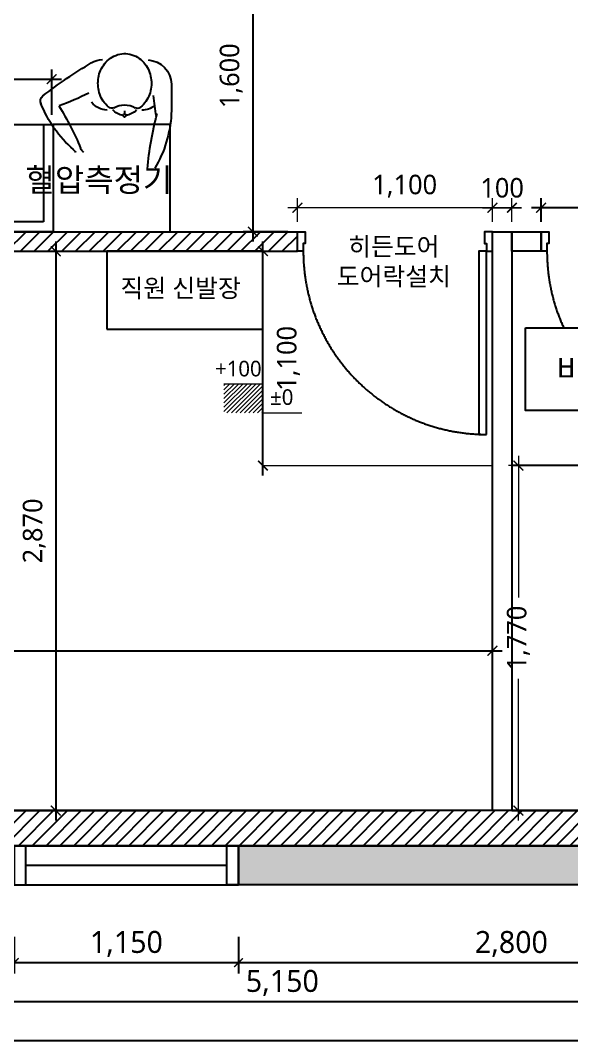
# Model space of a CAD drawing. Header units: metres. Extents: x 11578468 to 47831421, y -58341524 to -14256839.
# Drawn here: x 23874509 to 23877336, y -29069332 to -29064098 of the extents above; entities that cross this region are included whole.
import ezdxf
from ezdxf.enums import TextEntityAlignment as Align

# ---------------------------------------------------------------- set-up
doc = ezdxf.new("R2010")
doc.units = ezdxf.units.M
doc.header["$LTSCALE"] = 50
doc.header["$MEASUREMENT"] = 0
doc.linetypes.add('CENTER2', pattern=[28.575, 19.05, -3.175, 3.175, -3.175])
doc.linetypes.add('DH-HID2', pattern=[1.2, 0.8, -0.4])
doc.layers.get('0').update_dxf_attribs({"linetype": 'CONTINUOUS'})
doc.layers.get('DEFPOINTS').update_dxf_attribs({"linetype": 'CONTINUOUS'})
for name, color, linetype in [('0-ELC TEXT', 7, 'CONTINUOUS'), ('04_FUR', 6, 'CONTINUOUS'), ('3.기호.계단선', 30, 'CONTINUOUS'), ('BLOCK', 1, 'CONTINUOUS'), ('FU-FURM', 251, 'DH-HID2'), ('TEX', 7, 'CONTINUOUS'), ('wall', 3, 'CONTINUOUS'), ('WIN', 4, 'CONTINUOUS'), ('가구', 6, 'CONTINUOUS')]:
    doc.layers.add(name, color=color, linetype=linetype)
for name, color, linetype, lineweight in [('DIM', 7, 'CONTINUOUS', 15), ('ha', 8, 'CONTINUOUS', 5), ('text', 7, 'CONTINUOUS', 0), ('wall2', 3, 'CONTINUOUS', 25)]:
    doc.layers.add(name, color=color, linetype=linetype, lineweight=lineweight)
doc.styles.add('HY 울릉도 L', font='malgun.ttf')
doc.styles.add('JT1', font='malgun.ttf')
doc.styles.add('N 맑은고딕', font='malgun.ttf')
doc.styles.add('맑은 고딕', font='malgun.ttf')
doc.dimstyles.new('JJ IN 45', dxfattribs={"dimscale": 45, "dimtxt": 2.5, "dimasz": 1, "dimexe": 1.25, "dimexo": 1.5, "dimtad": 1, "dimdec": 6, "dimlunit": 6, "dimtxsty": 'N 맑은고딕', "dimblk": 'ARCHTICK', "dimcen": 2.5, "dimclrd": 256, "dimclre": 256, "dimclrt": 256, "dimadec": 0, "dimazin": 0, "dimtfac": 1, "dimtdec": 6, "dimtix": 1, "dimtmove": 0, "dimatfit": 3, "dimldrblk": 'ARCHTICK', "dimfxl": 1, "dimarcsym": 0})
doc.dimstyles.new('사본 50', dxfattribs={"dimscale": 50, "dimtxt": 2, "dimasz": 1, "dimexe": 1, "dimexo": 1, "dimgap": 1, "dimtad": 1, "dimdec": 0, "dimrnd": 0.05, "dimdsep": 46, "dimlunit": 6, "dimtxsty": 'HY 울릉도 L', "dimblk": 'ARCHTICK', "dimcen": 2.5, "dimdle": 1, "dimclrd": 133, "dimclre": 133, "dimclrt": 30, "dimadec": 0, "dimazin": 0, "dimtfac": 1, "dimtdec": 0, "dimtix": 1, "dimtmove": 2, "dimatfit": 3, "dimldrblk": 'ARCHTICK', "dimfxl": 1, "dimlwd": -1, "dimlwe": -1, "dimarcsym": 0})
pattern_1 = [(45, (0, 50720), (-35.35533906, 35.35533906), [])]

# ---------------------------------------------------------------- blocks, each defined once
blk = doc.blocks.new('*U1959')
at = {"layer": 'WIN', "linetype": 'Continuous'}
blk.add_line((60, 100), (1090, 100), dxfattribs=at)
for points in [[(0, 0), (1150, 0), (1150, 200), (0, 200)], [(0, 0), (60, 0), (60, 200), (0, 200)], [(1150, 0), (1090, 0), (1090, 200), (1150, 200)]]:
    blk.add_lwpolyline(points, close=True, dxfattribs=at)
blk = doc.blocks.new('_ArchTick')
at = {"color": 0, "linetype": 'ByBlock', "const_width": 0.15}
blk.add_lwpolyline([(-0.5, -0.5), (0.5, 0.5)], dxfattribs=at)
blk = doc.blocks.new('*D372')
at = {"layer": 'DEFPOINTS', "color": 0, "transparency": 16777216}
for p in [(23732052, -29144857), (23733202, -29144857), (23733202, -29145057)]:
    blk.add_point(p, dxfattribs=at)
at = {"layer": 'DIM', "lineweight": -2, "transparency": 16777216}
for p, q in [((23732052, -29144924.5), (23732052, -29145113.2)), ((23733202, -29144924.5), (23733202, -29145113.2)), ((23732052, -29145057), (23733202, -29145057))]:
    blk.add_line(p, q, dxfattribs=at)
at = {"layer": 'DIM', "lineweight": -2, "transparency": 16777216, "xscale": 45, "yscale": 45, "zscale": 45, "rotation": 180}
blk.add_blockref('_ArchTick', (23732052, -29145057), dxfattribs=at)
at = {"layer": 'DIM', "lineweight": -2, "transparency": 16777216, "xscale": 45, "yscale": 45, "zscale": 45}
blk.add_blockref('_ArchTick', (23733202, -29145057), dxfattribs=at)
at = {"layer": 'DIM', "transparency": 16777216, "insert": (23732627, -29144961), "char_height": 112.5, "attachment_point": 5, "style": 'N 맑은고딕'}
blk.add_mtext('1,150', dxfattribs=at)
blk = doc.blocks.new('*D373')
at = {"layer": 'DEFPOINTS', "color": 0, "transparency": 16777216}
for p in [(23733202, -29144857), (23736002, -29144857), (23736002, -29145057)]:
    blk.add_point(p, dxfattribs=at)
at = {"layer": 'DIM', "lineweight": -2, "transparency": 16777216}
for p, q in [((23733202, -29144924.5), (23733202, -29145113.2)), ((23736002, -29144924.5), (23736002, -29145113.2)), ((23733202, -29145057), (23736002, -29145057))]:
    blk.add_line(p, q, dxfattribs=at)
at = {"layer": 'DIM', "lineweight": -2, "transparency": 16777216, "xscale": 45, "yscale": 45, "zscale": 45, "rotation": 180}
blk.add_blockref('_ArchTick', (23733202, -29145057), dxfattribs=at)
at = {"layer": 'DIM', "lineweight": -2, "transparency": 16777216, "xscale": 45, "yscale": 45, "zscale": 45}
blk.add_blockref('_ArchTick', (23736002, -29145057), dxfattribs=at)
at = {"layer": 'DIM', "transparency": 16777216, "insert": (23734602, -29144961.3), "char_height": 112.5, "attachment_point": 5, "style": 'N 맑은고딕'}
blk.add_mtext('2,800', dxfattribs=at)
blk = doc.blocks.new('*D381')
at = {"layer": 'DEFPOINTS', "color": 0, "transparency": 16777216}
for p in [(23730852, -29144857), (23736002, -29144857), (23736002, -29145257)]:
    blk.add_point(p, dxfattribs=at)
at = {"layer": 'DIM', "lineweight": -2, "transparency": 16777216}
for p, q in [((23730852, -29144924.5), (23730852, -29145313.2)), ((23736002, -29144924.5), (23736002, -29145313.2)), ((23730852, -29145257), (23736002, -29145257))]:
    blk.add_line(p, q, dxfattribs=at)
at = {"layer": 'DIM', "lineweight": -2, "transparency": 16777216, "xscale": 45, "yscale": 45, "zscale": 45, "rotation": 180}
blk.add_blockref('_ArchTick', (23730852, -29145257), dxfattribs=at)
at = {"layer": 'DIM', "lineweight": -2, "transparency": 16777216, "xscale": 45, "yscale": 45, "zscale": 45}
blk.add_blockref('_ArchTick', (23736002, -29145257), dxfattribs=at)
at = {"layer": 'DIM', "transparency": 16777216, "insert": (23733427, -29145161), "char_height": 112.5, "attachment_point": 5, "style": 'N 맑은고딕'}
blk.add_mtext('5,150', dxfattribs=at)
blk = doc.blocks.new('*D384')
at = {"layer": 'DEFPOINTS', "color": 0, "transparency": 16777216}
for p in [(23725352, -29144857), (23745702, -29144857), (23745702, -29145457)]:
    blk.add_point(p, dxfattribs=at)
at = {"layer": 'DIM', "lineweight": -2, "transparency": 16777216}
for p, q in [((23725352, -29144924.5), (23725352, -29145513.2)), ((23745702, -29144924.5), (23745702, -29145513.2)), ((23725352, -29145457), (23745702, -29145457))]:
    blk.add_line(p, q, dxfattribs=at)
at = {"layer": 'DIM', "lineweight": -2, "transparency": 16777216, "xscale": 45, "yscale": 45, "zscale": 45, "rotation": 180}
blk.add_blockref('_ArchTick', (23725352, -29145457), dxfattribs=at)
at = {"layer": 'DIM', "lineweight": -2, "transparency": 16777216, "xscale": 45, "yscale": 45, "zscale": 45}
blk.add_blockref('_ArchTick', (23745702, -29145457), dxfattribs=at)
at = {"layer": 'DIM', "transparency": 16777216, "insert": (23735527, -29145361.3), "char_height": 112.5, "attachment_point": 5, "style": 'N 맑은고딕'}
blk.add_mtext('20,350', dxfattribs=at)
blk = doc.blocks.new('*D2775')
at = {"layer": 'DEFPOINTS', "color": 0}
for p in [(23877180.2, -29065059.5), (23877180.2, -29065182.3), (23878180.2, -29065182.3)]:
    blk.add_point(p, dxfattribs=at)
at = {"layer": 'wall', "color": 133, "ltscale": 10}
for p, q in [((23877180.2, -29065132.3), (23877180.2, -29065009.5)), ((23878180.2, -29065132.3), (23878180.2, -29065009.5)), ((23878230.2, -29065059.5), (23877130.2, -29065059.5))]:
    blk.add_line(p, q, dxfattribs=at)
at = {"layer": 'wall', "color": 133, "xscale": 50, "yscale": 50, "zscale": 50, "rotation": 180}
blk.add_blockref('_ArchTick', (23877180.2, -29065059.5), dxfattribs=at)
at = {"layer": 'wall', "color": 133, "xscale": 50, "yscale": 50, "zscale": 50}
blk.add_blockref('_ArchTick', (23878180.2, -29065059.5), dxfattribs=at)
at = {"layer": 'wall', "color": 30, "ltscale": 10, "insert": (23877680.2, -29064949.2), "char_height": 100, "attachment_point": 5, "style": 'HY 울릉도 L'}
blk.add_mtext('1,000', dxfattribs=at)
blk = doc.blocks.new('asdgdg')
at = {"layer": 'FU-FURM', "color": 8, "ltscale": 30}
for p, q in [((11502829.3, -14276532.5), (11502829.3, -14276532.5)), ((11502879.3, -14276582.5), (11502329.3, -14276582.5)), ((11502329.3, -14276582.5), (11502329.3, -14277182.5)), ((11502329.3, -14276582.5), (11502879.3, -14276582.5)), ((11502879.3, -14277182.5), (11502879.3, -14276582.5)), ((11502879.3, -14276582.5), (11502879.3, -14276582.5)), ((11502829.3, -14276632.5), (11502329.3, -14276632.5)), ((11502329.3, -14276632.5), (11502329.3, -14277132.5)), ((11502829.3, -14277132.5), (11502829.3, -14276632.5)), ((11502329.3, -14277132.5), (11502829.3, -14277132.5)), ((11502879.3, -14277182.5), (11502329.3, -14277182.5)), ((11502329.3, -14277182.5), (11502329.3, -14277782.5)), ((11502329.3, -14277182.5), (11502879.3, -14277182.5)), ((11502879.3, -14277782.5), (11502879.3, -14277182.5)), ((11502829.3, -14277232.5), (11502329.3, -14277232.5)), ((11502329.3, -14277232.5), (11502329.3, -14277732.5)), ((11502829.3, -14277732.5), (11502829.3, -14277232.5)), ((11502329.3, -14277732.5), (11502829.3, -14277732.5)), ((11502329.3, -14277782.5), (11502879.3, -14277782.5)), ((11502329.3, -14277782.5), (11502329.3, -14278382.5)), ((11502879.3, -14278382.5), (11502879.3, -14277782.5)), ((11502829.3, -14277832.5), (11502329.3, -14277832.5)), ((11502329.3, -14277832.5), (11502329.3, -14278332.5)), ((11502829.3, -14278332.5), (11502829.3, -14277832.5)), ((11502329.3, -14278332.5), (11502829.3, -14278332.5)), ((11502329.3, -14278382.5), (11502879.3, -14278382.5)), ((11502329.3, -14278382.5), (11502329.3, -14278982.5)), ((11502879.3, -14278982.5), (11502879.3, -14278382.5)), ((11502829.3, -14278432.5), (11502329.3, -14278432.5)), ((11502329.3, -14278432.5), (11502329.3, -14278932.5)), ((11502829.3, -14278932.5), (11502829.3, -14278432.5)), ((11502329.3, -14278932.5), (11502829.3, -14278932.5)), ((11502329.3, -14278982.5), (11502879.3, -14278982.5))]:
    blk.add_line(p, q, dxfattribs=at)
blk = doc.blocks.new('adsfsd')
at = {"layer": 'wall', "ltscale": 10}
blk.add_blockref('asdgdg', (0, 0), dxfattribs=at)
blk = doc.blocks.new('81274982137490')
at = {"layer": 'BLOCK', "color": 8}
for p, q in [((23841067.7, -29100100.2), (23841066.5, -29100101.4)), ((23841075.4, -29100093.4), (23841067.7, -29100100.2)), ((23841083.5, -29100087.2), (23841075.4, -29100093.4)), ((23841092, -29100081.6), (23841083.5, -29100087.2)), ((23841100.8, -29100076.7), (23841092, -29100081.6)), ((23841109.8, -29100072.4), (23841100.8, -29100076.7)), ((23841119, -29100068.6), (23841109.8, -29100072.4)), ((23841128.3, -29100065.5), (23841119, -29100068.6)), ((23841137.8, -29100063), (23841128.3, -29100065.5)), ((23841147.3, -29100061.1), (23841137.8, -29100063)), ((23841156.9, -29100059.7), (23841147.3, -29100061.1)), ((23841166.5, -29100058.9), (23841156.9, -29100059.7)), ((23841176.1, -29100058.7), (23841166.5, -29100058.9)), ((23841185.7, -29100059), (23841176.1, -29100058.7)), ((23841195.2, -29100059.9), (23841185.7, -29100059)), ((23841204.7, -29100061.2), (23841195.2, -29100059.9)), ((23841214.1, -29100063.2), (23841204.7, -29100061.2)), ((23841223.4, -29100065.6), (23841214.1, -29100063.2)), ((23841232.6, -29100068.6), (23841223.4, -29100065.6)), ((23841241.6, -29100072.1), (23841232.6, -29100068.6)), ((23841250.4, -29100076.2), (23841241.6, -29100072.1)), ((23841259, -29100080.9), (23841250.4, -29100076.2)), ((23841267.4, -29100086), (23841259, -29100080.9)), ((23841275.5, -29100091.8), (23841267.4, -29100086)), ((23841283.2, -29100098.1), (23841275.5, -29100091.8)), ((23841290.6, -29100104.9), (23841283.2, -29100098.1)), ((23841297.6, -29100112.3), (23841290.6, -29100104.9)), ((23841304, -29100120.2), (23841297.6, -29100112.3)), ((23841310, -29100128.6), (23841304, -29100120.2)), ((23841315.3, -29100137.5), (23841310, -29100128.6)), ((23841320, -29100146.8), (23841315.3, -29100137.5)), ((23841323.9, -29100156.5), (23841320, -29100146.8)), ((23841327.1, -29100166.5), (23841323.9, -29100156.5)), ((23841007.5, -29100174.4), (23841006.9, -29100175.9)), ((23841006.9, -29100175.9), (23841007.2, -29100177.5)), ((23841007.2, -29100177.5), (23841008.1, -29100179.1)), ((23841008.8, -29100173.1), (23841007.5, -29100174.4)), ((23841008.1, -29100179.1), (23841009.5, -29100180.5)), ((23841010.4, -29100172), (23841008.8, -29100173.1)), ((23841009.5, -29100180.5), (23841011.1, -29100181.6)), ((23841012.3, -29100171.2), (23841010.4, -29100172)), ((23841011.1, -29100181.6), (23841012.8, -29100182.6)), ((23841014.2, -29100170.7), (23841012.3, -29100171.2)), ((23841012.8, -29100182.6), (23841014.4, -29100183.4)), ((23841015.9, -29100170.3), (23841014.2, -29100170.7)), ((23841014.4, -29100183.4), (23841015.9, -29100184)), ((23841017.5, -29100170.1), (23841015.9, -29100170.3)), ((23841015.9, -29100184), (23841017.2, -29100184.5)), ((23841017.2, -29100184.5), (23841018.5, -29100184.9)), ((23841019, -29100169.9), (23841017.5, -29100170.1)), ((23841038.5, -29100179.6), (23841017.5, -29100177.1)), ((23841018.5, -29100184.9), (23841019.6, -29100185.3)), ((23841020.3, -29100169.8), (23841019, -29100169.9)), ((23841019.6, -29100185.3), (23841020.7, -29100185.5)), ((23841021.4, -29100169.7), (23841020.3, -29100169.8)), ((23841020.7, -29100185.5), (23841021.6, -29100185.8)), ((23841022.5, -29100169.7), (23841021.4, -29100169.7)), ((23841021.6, -29100185.8), (23841021.8, -29100185.8)), ((23841023.5, -29100169.6), (23841022.5, -29100169.7)), ((23841023.7, -29100169.6), (23841023.5, -29100169.6)), ((23841329.4, -29100176.8), (23841327.1, -29100166.5)), ((23841330.9, -29100187.3), (23841329.4, -29100176.8)), ((23841329.9, -29100219.1), (23841331.1, -29100208.5)), ((23841331.5, -29100197.9), (23841330.9, -29100187.3)), ((23841331.1, -29100208.5), (23841331.5, -29100197.9)), ((23841047.6, -29100262.1), (23841048.6, -29100263.6)), ((23841048.6, -29100263.6), (23841054.5, -29100272)), ((23841310.8, -29100268.1), (23841316.2, -29100259)), ((23841316.2, -29100259), (23841320.9, -29100249.6)), ((23841320.9, -29100249.6), (23841324.7, -29100239.7)), ((23841324.7, -29100239.7), (23841327.8, -29100229.5)), ((23841327.8, -29100229.5), (23841329.9, -29100219.1)), ((23841054.5, -29100272), (23841061, -29100279.9)), ((23841061, -29100279.9), (23841067.9, -29100287.3)), ((23841067.9, -29100287.3), (23841075.3, -29100294.1)), ((23841075.3, -29100294.1), (23841083.1, -29100300.4)), ((23841083.1, -29100300.4), (23841091.1, -29100306.1)), ((23841091.1, -29100306.1), (23841099.5, -29100311.3)), ((23841099.5, -29100311.3), (23841108.1, -29100315.9)), ((23841108.1, -29100315.9), (23841117, -29100320)), ((23841248.7, -29100319.8), (23841257.7, -29100315.5)), ((23841257.7, -29100315.5), (23841266.5, -29100310.5)), ((23841266.5, -29100310.5), (23841275, -29100305)), ((23841275, -29100305), (23841283.1, -29100298.8)), ((23841283.1, -29100298.8), (23841290.8, -29100292)), ((23841290.8, -29100292), (23841298, -29100284.6)), ((23841298, -29100284.6), (23841304.7, -29100276.6)), ((23841304.7, -29100276.6), (23841310.8, -29100268.1)), ((23841117, -29100320), (23841126, -29100323.6)), ((23841126, -29100323.6), (23841135.1, -29100326.6)), ((23841135.1, -29100326.6), (23841144.4, -29100329)), ((23841144.4, -29100329), (23841153.8, -29100330.9)), ((23841153.8, -29100330.9), (23841163.3, -29100332.3)), ((23841163.3, -29100332.3), (23841172.8, -29100333.2)), ((23841172.8, -29100333.2), (23841182.4, -29100333.5)), ((23841182.4, -29100333.5), (23841192, -29100333.2)), ((23841192, -29100333.2), (23841201.6, -29100332.4)), ((23841201.6, -29100332.4), (23841211.2, -29100331.1)), ((23841211.2, -29100331.1), (23841220.7, -29100329.1)), ((23841220.7, -29100329.1), (23841230.2, -29100326.6)), ((23841230.2, -29100326.6), (23841239.5, -29100323.5)), ((23841239.5, -29100323.5), (23841248.7, -29100319.8))]:
    blk.add_line(p, q, dxfattribs=at)
for centre, radius, start, end in [((23841010.3, -29100539.4), 601.2, 86.0826, 114.0694), ((23840820.5, -29102541.8), 2612.4, 81.5518, 84.9301), ((23841185.5, -29100084.3), 128, 357.273, 81.5519), ((23840819.6, -29098412.1), 1615.8, 267.7896, 278.0198), ((23841410.2, -29098771.5), 1299.7, 252.9781, 257.8187), ((23841154.6, -29100103.9), 102.4, 133.4483, 173.3147), ((23841082.3, -29100118.1), 23, 133.5275, 203.6519), ((23841100, -29100190.1), 85.7, 124.8779, 166.6399), ((23840962.3, -29100170.7), 108, 322.978, 23.6514), ((23841100.7, -29100183.6), 85.7, 179.9895, 221.7515), ((23841066.9, -29100249.5), 23, 142.9775, 213.1019), ((23841134, -29100280), 102.4, 173.3147, 225.5022), ((23840838.6, -29100344.3), 39.4, 204.5058, 245.3086), ((23841161.5, -29100300.3), 128, 322.1177, 349.4011), ((23840777.8, -29100438.5), 39.4, 34.0376, 61.3659), ((23841308.7, -29100079.9), 601.2, 214.0369, 241.8596), ((23840018, -29101781.6), 1615.8, 51.5304, 60.153), ((23842183.8, -29101101.4), 1299.7, 145.9262, 153.2537), ((23839200.6, -29098774.8), 2612.4, 315.5367, 322.1177), ((23841041.7, -29100581.7), 32.8, 234.8332, 314.3628)]:
    blk.add_arc(centre, radius, start, end, dxfattribs=at)
blk = doc.blocks.new('*U788')
at = {"layer": 'WIN', "linetype": 'Continuous', "transparency": 33554687}
for points in [[(30, 1140), (30, 200), (70, 200), (70, 1140)], [(0, 200), (0, 100), (40, 100), (40, 160), (30, 160), (30, 200)], [(1000, 200), (1000, 100), (960, 100), (960, 160), (970, 160), (970, 200)]]:
    blk.add_lwpolyline(points, close=True, dxfattribs=at)
at = {"layer": 'WIN', "linetype": 'CENTER2', "ltscale": 20, "transparency": 33554687}
blk.add_arc((30, 200), 940, 0, 90, dxfattribs=at)
blk = doc.blocks.new('*D2890')
at = {"layer": 'DEFPOINTS', "color": 0}
for p in [(23876930.2, -29067332.3), (23876930.2, -29067782.5), (23870177.7, -29067862.5)]:
    blk.add_point(p, dxfattribs=at)
at = {"layer": 'wall', "color": 133, "ltscale": 10}
for p, q in [((23870177.7, -29067812.5), (23870177.7, -29067282.3)), ((23876930.2, -29067732.5), (23876930.2, -29067282.3)), ((23870127.7, -29067332.3), (23876980.2, -29067332.3))]:
    blk.add_line(p, q, dxfattribs=at)
at = {"layer": 'wall', "color": 133, "xscale": 50, "yscale": 50, "zscale": 50, "rotation": 180}
blk.add_blockref('_ArchTick', (23870177.7, -29067332.3), dxfattribs=at)
at = {"layer": 'wall', "color": 133, "xscale": 50, "yscale": 50, "zscale": 50}
blk.add_blockref('_ArchTick', (23876930.2, -29067332.3), dxfattribs=at)
at = {"layer": 'wall', "color": 30, "ltscale": 10, "insert": (23873554, -29067222.2), "char_height": 100, "attachment_point": 5, "style": 'HY 울릉도 L'}
blk.add_mtext('6,753', dxfattribs=at)
blk = doc.blocks.new('*D2891')
at = {"layer": 'DEFPOINTS', "color": 0}
for p in [(23875643.7, -29065282.3), (23875753.2, -29065282.3), (23875753.2, -29066382.3)]:
    blk.add_point(p, dxfattribs=at)
at = {"layer": 'wall', "color": 133, "ltscale": 10}
for p, q in [((23875753.2, -29066432.3), (23875753.2, -29065232.3)), ((23875693.7, -29065282.3), (23875803.2, -29065282.3)), ((23875803.2, -29066382.3), (23875803.2, -29066382.3))]:
    blk.add_line(p, q, dxfattribs=at)
at = {"layer": 'wall', "color": 133, "xscale": 50, "yscale": 50, "zscale": 50}
for p, rotation in [((23875753.2, -29065282.3), 90), ((23875753.2, -29066382.3), 270)]:
    blk.add_blockref('_ArchTick', p, dxfattribs=dict(at, rotation=rotation))
at = {"layer": 'wall', "color": 30, "ltscale": 10, "insert": (23875883.9, -29065832.3), "char_height": 100, "attachment_point": 5, "rotation": 90, "style": 'HY 울릉도 L'}
blk.add_mtext('1,100', dxfattribs=at)
blk = doc.blocks.new('*D2898')
at = {"layer": 'DEFPOINTS', "color": 0}
for p in [(23877063.6, -29066382.3), (23877248.7, -29066382.3), (23877248.7, -29068152.3)]:
    blk.add_point(p, dxfattribs=at)
at = {"layer": 'DIM', "color": 133, "ltscale": 10}
for p, q in [((23877063.6, -29066332.3), (23877063.6, -29067059.1)), ((23877198.7, -29066382.3), (23877013.6, -29066382.3)), ((23877063.6, -29068202.3), (23877063.6, -29067475.5)), ((23877198.7, -29068152.3), (23877013.6, -29068152.3))]:
    blk.add_line(p, q, dxfattribs=at)
at = {"layer": 'DIM', "color": 133, "xscale": 50, "yscale": 50, "zscale": 50}
for p, rotation in [((23877063.6, -29066382.3), 90), ((23877063.6, -29068152.3), 270)]:
    blk.add_blockref('_ArchTick', p, dxfattribs=dict(at, rotation=rotation))
at = {"layer": 'DIM', "color": 30, "ltscale": 10, "insert": (23877063.6, -29067267.3), "char_height": 100, "attachment_point": 5, "rotation": 90, "style": 'HY 울릉도 L'}
blk.add_mtext('1,770', dxfattribs=at)
blk = doc.blocks.new('*D2902')
at = {"layer": 'DEFPOINTS', "color": 0}
for p in [(23877030.2, -29065059.5), (23876930.2, -29065182.3), (23877030.2, -29065182.3)]:
    blk.add_point(p, dxfattribs=at)
at = {"layer": 'DIM', "color": 133, "ltscale": 10}
for p, q in [((23876930.2, -29065132.3), (23876930.2, -29065009.5)), ((23877030.2, -29065132.3), (23877030.2, -29065009.5)), ((23876880.2, -29065059.5), (23877080.2, -29065059.5))]:
    blk.add_line(p, q, dxfattribs=at)
at = {"layer": 'DIM', "color": 133, "xscale": 50, "yscale": 50, "zscale": 50}
blk.add_blockref('_ArchTick', (23876930.2, -29065059.5), dxfattribs=at)
at = {"layer": 'DIM', "color": 133, "xscale": 50, "yscale": 50, "zscale": 50, "rotation": 180}
blk.add_blockref('_ArchTick', (23877030.2, -29065059.5), dxfattribs=at)
at = {"layer": 'DIM', "color": 30, "ltscale": 10, "insert": (23876980.2, -29064957.6), "char_height": 100, "attachment_point": 5, "style": 'HY 울릉도 L'}
blk.add_mtext('100', dxfattribs=at)
blk = doc.blocks.new('*D2903')
at = {"layer": 'DEFPOINTS', "color": 0}
for p in [(23875930.2, -29065059.5), (23875930.2, -29065182.3), (23877030.2, -29065182.3)]:
    blk.add_point(p, dxfattribs=at)
at = {"layer": 'DIM', "color": 133, "ltscale": 10}
for p, q in [((23875930.2, -29065132.3), (23875930.2, -29065009.5)), ((23877030.2, -29065132.3), (23877030.2, -29065009.5)), ((23877080.2, -29065059.5), (23875880.2, -29065059.5))]:
    blk.add_line(p, q, dxfattribs=at)
at = {"layer": 'DIM', "color": 133, "xscale": 50, "yscale": 50, "zscale": 50, "rotation": 180}
blk.add_blockref('_ArchTick', (23875930.2, -29065059.5), dxfattribs=at)
at = {"layer": 'DIM', "color": 133, "xscale": 50, "yscale": 50, "zscale": 50}
blk.add_blockref('_ArchTick', (23877030.2, -29065059.5), dxfattribs=at)
at = {"layer": 'DIM', "color": 30, "ltscale": 10, "insert": (23876480.2, -29064949.2), "char_height": 100, "attachment_point": 5, "style": 'HY 울릉도 L'}
blk.add_mtext('1,100', dxfattribs=at)
blk = doc.blocks.new('*D2917')
at = {"layer": 'DEFPOINTS', "color": 0}
for p in [(23874557.4, -29065282.3), (23874557.4, -29068152.3), (23874690.4, -29068152.3)]:
    blk.add_point(p, dxfattribs=at)
at = {"layer": 'wall', "color": 133, "ltscale": 10}
for p, q in [((23874690.4, -29065232.3), (23874690.4, -29068202.3)), ((23874607.4, -29065282.3), (23874740.4, -29065282.3)), ((23874607.4, -29068152.3), (23874740.4, -29068152.3))]:
    blk.add_line(p, q, dxfattribs=at)
at = {"layer": 'wall', "color": 133, "xscale": 50, "yscale": 50, "zscale": 50}
for p, rotation in [((23874690.4, -29065282.3), 90), ((23874690.4, -29068152.3), 270)]:
    blk.add_blockref('_ArchTick', p, dxfattribs=dict(at, rotation=rotation))
at = {"layer": 'wall', "color": 30, "ltscale": 10, "insert": (23874580.4, -29066717.3), "char_height": 100, "attachment_point": 5, "rotation": 90, "style": 'HY 울릉도 L'}
blk.add_mtext('2,870', dxfattribs=at)
blk = doc.blocks.new('*D2988')
at = {"layer": 'DEFPOINTS', "color": 0}
for p in [(23874669.7, -29064400), (23872277.7, -29064632.3), (23874669.7, -29064632.3)]:
    blk.add_point(p, dxfattribs=at)
at = {"layer": 'wall', "color": 133, "ltscale": 10}
for p, q in [((23872277.7, -29064582.3), (23872277.7, -29064350)), ((23874669.7, -29064582.3), (23874669.7, -29064350)), ((23872227.7, -29064400), (23874719.7, -29064400))]:
    blk.add_line(p, q, dxfattribs=at)
at = {"layer": 'wall', "color": 133, "xscale": 50, "yscale": 50, "zscale": 50, "rotation": 180}
blk.add_blockref('_ArchTick', (23872277.7, -29064400), dxfattribs=at)
at = {"layer": 'wall', "color": 133, "xscale": 50, "yscale": 50, "zscale": 50}
blk.add_blockref('_ArchTick', (23874669.7, -29064400), dxfattribs=at)
at = {"layer": 'wall', "color": 30, "ltscale": 10, "insert": (23873473.7, -29064289.9), "char_height": 100, "attachment_point": 5, "style": 'HY 울릉도 L'}
blk.add_mtext('2,392', dxfattribs=at)
blk = doc.blocks.new('*D2990')
at = {"layer": 'DEFPOINTS', "color": 0}
for p in [(23876027.7, -29063582.3), (23875701, -29065182.3), (23875930.2, -29065182.3)]:
    blk.add_point(p, dxfattribs=at)
at = {"layer": 'wall', "color": 133, "ltscale": 10}
for p, q in [((23875701, -29063532.3), (23875701, -29065232.3)), ((23875977.7, -29063582.3), (23875651, -29063582.3)), ((23875880.2, -29065182.3), (23875651, -29065182.3))]:
    blk.add_line(p, q, dxfattribs=at)
at = {"layer": 'wall', "color": 133, "xscale": 50, "yscale": 50, "zscale": 50}
for p, rotation in [((23875701, -29063582.3), 90), ((23875701, -29065182.3), 270)]:
    blk.add_blockref('_ArchTick', p, dxfattribs=dict(at, rotation=rotation))
at = {"layer": 'wall', "color": 30, "ltscale": 10, "insert": (23875590.7, -29064382.3), "char_height": 100, "attachment_point": 5, "rotation": 90, "style": 'HY 울릉도 L'}
blk.add_mtext('1,600', dxfattribs=at)
blk = doc.blocks.new('sdagdgds')
at = {"layer": 'ha', "transparency": 33554687}
h = blk.add_hatch(color=256, dxfattribs=at)
h.dxf.hatch_style = 1
h.paths.add_polyline_path([(23725502, -29128457), (23728302, -29128457), (23728302, -29132607), (23728502, -29132607), (23728502, -29128257), (23728302, -29128257), (23725302, -29128257), (23725302, -29132557), (23725502, -29132557)])
h.paths.add_polyline_path([(23728502, -29133657), (23728302, -29133657), (23728302, -29133757), (23725502, -29133757), (23725502, -29133657), (23725302, -29133657), (23725302, -29133757), (23724848.0976572, -29133757), (23724752, -29133757), (23724752, -29136507), (23725152, -29136507), (23725152, -29137657), (23725352, -29137657), (23725352, -29137507), (23727752, -29137507), (23727952, -29137507), (23727952, -29137307), (23725352, -29137307), (23725352, -29136507), (23727052, -29136507), (23727052, -29136707), (23727252, -29136707), (23727252, -29136507), (23727252, -29135757), (23727252, -29135707), (23727052, -29135707), (23727052, -29135757), (23727052, -29136307), (23725352, -29136307), (23724952, -29136307), (23724952, -29133957), (23727052, -29133957), (23727052, -29134507), (23727252, -29134507), (23727252, -29133957), (23728502, -29133957)])
h.paths.add_polyline_path([(23727952, -29138607), (23727752, -29138607), (23727752, -29139637), (23725352, -29139637), (23725352, -29139457), (23725152, -29139457), (23725152, -29140057), (23725352, -29140057), (23725352, -29139837), (23727752, -29139837), (23727752, -29139907), (23727952, -29139907), (23727952, -29139837)])
h.paths.add_polyline_path([(23727952, -29141007), (23727752, -29141007), (23727752, -29142007), (23725352, -29142007), (23725352, -29141857), (23725152, -29141857), (23725152, -29144557), (23725652, -29144557), (23725652, -29144657), (23729552, -29144657), (23729552, -29144457), (23725852, -29144457), (23725852, -29144357), (23725352, -29144357), (23725352, -29142207), (23727952, -29142207)])
h.paths.add_polyline_path([(23731552, -29144307), (23730852, -29144307), (23730852, -29144457), (23730732, -29144457), (23730732, -29144657), (23732052, -29144657), (23732052, -29144457), (23731552, -29144457)])
h.paths.add_polyline_path([(23739502, -29144457), (23736702, -29144457), (23736702, -29144307), (23736002, -29144307), (23736002, -29144457), (23733202, -29144457), (23733202, -29144657), (23739502, -29144657)])
h.paths.add_polyline_path([(23745902, -29143307), (23745702, -29143307), (23745702, -29144457), (23744702, -29144457), (23744702, -29144307), (23744002, -29144307), (23744002, -29144457), (23743102, -29144457), (23743102, -29144657), (23745902, -29144657)])
h.paths.add_polyline_path([(23745902, -29133157), (23745702, -29133157), (23745702, -29139657), (23745902, -29139657)])
h.paths.add_polyline_path([(23745902, -29140857), (23745702, -29140857), (23745702, -29142157), (23745902, -29142157)])
h.paths.add_polyline_path([(23744602, -29136307), (23743902, -29136307), (23743902, -29136657), (23744602, -29136657)])
h.paths.add_polyline_path([(23736702, -29136307), (23736002, -29136307), (23736002, -29136657), (23736702, -29136657)])
h.paths.add_polyline_path([(23731602, -29136307), (23730902, -29136307), (23730902, -29136657), (23731602, -29136657)])
h.paths.add_polyline_path([(23745902, -29130707), (23745702, -29130707), (23745702, -29131957), (23745902, -29131957)])
h.paths.add_polyline_path([(23745902, -29128257), (23743802, -29128257), (23743802, -29128457), (23743802, -29128707), (23744502, -29128707), (23744502, -29128457), (23745702, -29128457), (23745702, -29129607), (23745902, -29129607)])
h.paths.add_polyline_path([(23731602, -29128457), (23731602, -29128257), (23730902, -29128257), (23730902, -29130107), (23731102, -29130107), (23731102, -29128707), (23731602, -29128707)])
h.paths.add_polyline_path([(23736702, -29128257), (23736002, -29128257), (23736002, -29128457), (23736002, -29128707), (23736702, -29128707), (23736702, -29128457)])
at = {"layer": 'wall'}
for p, q in [((23736002, -29144457), (23733202, -29144457)), ((23733202, -29144457), (23733202, -29144657)), ((23739502, -29144657), (23733202, -29144657))]:
    blk.add_line(p, q, dxfattribs=at)
at = {"layer": 'WIN', "linetype": 'Continuous'}
blk.add_blockref('*U1959', (23732052, -29144657), dxfattribs=at)
at = {"layer": 'DIM'}
for base, p1, p2, picture, middle in [((23745702, -29145457), (23725352, -29144857), (23745702, -29144857), '*D384', (23735527, -29145361.3138586991)), ((23736002, -29145257), (23730852, -29144857), (23736002, -29144857), '*D381', (23733427, -29145161.0081521794)), ((23733202, -29145057), (23732052, -29144857), (23733202, -29144857), '*D372', (23732627, -29144961.0081521794)), ((23736002, -29145057), (23733202, -29144857), (23736002, -29144857), '*D373', (23734602, -29144961.3138586991))]:
    dim = blk.add_linear_dim(base=base, p1=p1, p2=p2, dimstyle='JJ IN 45', dxfattribs=at)
    dim.commit()
    dim.dimension.update_dxf_attribs({"geometry": picture, "text_midpoint": middle})

msp = doc.modelspace()

# ---------------------------------------------------------------- hatches: boundary and pattern name
at = {"layer": 'text', "transparency": 33554559}
h = msp.add_hatch(dxfattribs=at)
h.set_pattern_fill('ANSI31', color=256, scale=5)
h.set_pattern_definition([(45, (23854028.192, -29074272.332), (-11.22532, 11.22532), [])])
h.paths.add_polyline_path([(23875753.2, -29065962.3), (23875553.2, -29065962.3), (23875553.2, -29066112.3), (23875753.2, -29066112.3)])
at = {"layer": 'wall', "ltscale": 10}
h = msp.add_hatch(dxfattribs=at)
h.set_pattern_fill('_USER', color=256, scale=50, angle=45, pattern_type=0)
h.set_pattern_definition(pattern_1)
h.paths.add_polyline_path([(23874779.9, -29065182.3), (23871777.7, -29065182.3), (23871677.7, -29065182.3), (23871702.5, -29065182.3), (23871728.2, -29063031.8), (23871728.2, -29062931.8), (23871727.7, -29062931.8), (23871727.7, -29061332.3), (23871628.2, -29061332.3), (23871628.2, -29065182.3), (23870377.7, -29065182.3), (23870377.7, -29065282.3), (23870677.7, -29065282.3), (23870977.7, -29065282.3), (23871277.7, -29065282.3), (23871577.7, -29065282.3), (23871877.7, -29065282.3), (23872177.7, -29065282.3), (23872477.7, -29065282.3), (23872777.7, -29065282.3), (23873377.7, -29065282.3), (23874780.7, -29065282.3)])
h = msp.add_hatch(dxfattribs=at)
h.set_pattern_fill('_USER', color=256, scale=50, angle=45, pattern_type=0)
h.set_pattern_definition(pattern_1)
h.paths.add_polyline_path([(23875930.2, -29065182.3), (23875653.2, -29065182.3), (23874779.9, -29065182.3), (23874780.7, -29065282.3), (23875930.2, -29065282.3)])
h = msp.add_hatch(dxfattribs=at)
h.set_pattern_fill('_USER', color=256, scale=50, angle=45, pattern_type=0)
h.set_pattern_definition(pattern_1)
h.paths.add_polyline_path([(23873277.7, -29068182.3), (23873277.7, -29068152.3), (23870177.7, -29068152.3), (23870177.7, -29068332.3), (23871977.7, -29068332.3), (23873157.7, -29068332.3), (23873277.7, -29068332.3)])
h.paths.add_polyline_path([(23878427.7, -29068182.3), (23878427.7, -29068152.3), (23878030.2, -29068152.3), (23877030.2, -29068152.3), (23876930.2, -29068152.3), (23873977.7, -29068152.3), (23873977.7, -29068332.3), (23878030.2, -29068332.3), (23878130.2, -29068332.3), (23878427.7, -29068332.3)])

# ---------------------------------------------------------------- linework, layer by layer
at = {"layer": '04_FUR', "ltscale": 10}
for points in [[(23874677.7, -29065182.3), (23875277.7, -29065182.3), (23875277.7, -29064632.3), (23874677.7, -29064632.3)], [(23874953.2, -29065682.3), (23875753.2, -29065682.3), (23875753.2, -29065282.3), (23874953.2, -29065282.3)]]:
    msp.add_lwpolyline(points, close=True, dxfattribs=at)
at = {"layer": 'ha'}
for p, q in [((23875753.2, -29065282.3), (23875753.2, -29066382.3)), ((23875753.2, -29066382.3), (23876930.2, -29066382.3))]:
    msp.add_line(p, q, dxfattribs=at)
at = {"layer": 'text'}
for p, q in [((23875553.2, -29065962.3), (23875753.2, -29065962.3)), ((23875753.2, -29065962.3), (23875753.2, -29066112.3)), ((23875753.2, -29066112.3), (23875953.2, -29066112.3))]:
    msp.add_line(p, q, dxfattribs=at)
at = {"layer": 'wall', "ltscale": 10}
for p, q in [((23877030.2, -29065182.3), (23877030.2, -29065282.3)), ((23875653.2, -29065282.3), (23875930.2, -29065282.3)), ((23870177.7, -29068152.3), (23876530.2, -29068152.3))]:
    msp.add_line(p, q, dxfattribs=at)
for points in [[(23875653.2, -29065182.3), (23875930.2, -29065182.3)], [(23876930.2, -29065182.3), (23877030.2, -29065182.3)], [(23876930.2, -29065182.3), (23877030.2, -29065182.3), (23877030.2, -29065282.3)], [(23877030.2, -29065282.3), (23877030.2, -29068152.3), (23876930.2, -29068152.3), (23876930.2, -29065182.3)], [(23878577.7, -29068152.3), (23873977.7, -29068152.3), (23873977.7, -29068332.3), (23878180.2, -29068332.3)]]:
    msp.add_lwpolyline(points, dxfattribs=at)
msp.add_lwpolyline([(23877030.2, -29065182.3), (23877180.2, -29065182.3), (23877180.2, -29065282.3), (23877030.2, -29065282.3)], close=True, dxfattribs=at)
at = {"layer": 'wall2'}
for p, q in [((23871827.7, -29065182.3), (23875653.2, -29065182.3)), ((23874677.7, -29065182.3), (23874777.7, -29065182.3)), ((23871927.7, -29065282.3), (23875930.2, -29065282.3)), ((23877430.2, -29068152.3), (23873127.7, -29068152.3))]:
    msp.add_line(p, q, dxfattribs=at)
at = {"layer": '가구', "ltscale": 10}
msp.add_lwpolyline([(23877030.2, -29068152.3), (23877430.2, -29068152.3), (23877430.2, -29066382.3), (23877030.2, -29066382.3)], close=True, dxfattribs=at)

# ---------------------------------------------------------------- block references
at = {"layer": '3.기호.계단선'}
msp.add_blockref('sdagdgds', (142425.7, 76124.7), dxfattribs=at)
at = {"layer": 'wall', "xscale": -1, "rotation": 263.0303583634594}
msp.add_blockref('81274982137490', (49867236.5, -56260545.4), dxfattribs=at)
at = {"layer": 'wall', "ltscale": 10, "xscale": -1, "rotation": 89.99999999999997}
msp.add_blockref('adsfsd', (9595695.2, -17562302.9), dxfattribs=at)
at = {"layer": 'WIN', "linetype": 'Continuous', "rotation": 180}
for p in [(23876930.2, -29065082.3), (23878180.2, -29065082.3)]:
    msp.add_blockref('*U788', p, dxfattribs=at)

# ---------------------------------------------------------------- texts
at = {"layer": '0-ELC TEXT', "style": '맑은 고딕'}
for s, p in [('히든도어', (23876424.5, -29065258.4)), ('도어락설치', (23876424.5, -29065411.8)), ('직원 신발장', (23875331.1, -29065471.9))]:
    msp.add_text(s, height=93.33, rotation=360, dxfattribs=at).set_placement(p, align=Align.MIDDLE_CENTER)
at = {"layer": 'TEX', "style": 'JT1'}
msp.add_text('혈압측정기', height=120, dxfattribs=at).set_placement((23874535.4, -29064976.7))
at = {"layer": 'text', "style": '맑은 고딕'}
for s, p in [('+100', (23875508, -29065924.6)), ('±0', (23875790.2, -29066071))]:
    msp.add_text(s, height=80, dxfattribs=at).set_placement(p)

# ---------------------------------------------------------------- dimensions: what is measured, and where the dimension line sits
at = {"layer": 'DIM', "ltscale": 10}
for base, p1, p2, picture, middle in [((23875930.2, -29065059.5), (23877030.2, -29065182.3), (23875930.2, -29065182.3), '*D2903', (23876480.2, -29064949.2)), ((23877030.2, -29065059.5), (23876930.2, -29065182.3), (23877030.2, -29065182.3), '*D2902', (23876980.2, -29064957.6))]:
    dim = msp.add_linear_dim(base=base, p1=p1, p2=p2, dimstyle='사본 50', dxfattribs=at)
    dim.commit()
    dim.dimension.update_dxf_attribs({"geometry": picture, "text_midpoint": middle})
dim = msp.add_linear_dim(base=(23877063.6, -29066382.3), p1=(23877248.7, -29068152.3), p2=(23877248.7, -29066382.3), angle=90, dimstyle='사본 50', dxfattribs=at)
dim.commit()
dim.dimension.update_dxf_attribs({"geometry": '*D2898', "text_midpoint": (23877063.6, -29067267.3), "dimtype": 160})
at = {"layer": 'wall', "ltscale": 10}
for base, p1, p2, angle, picture, middle in [((23875701, -29065182.3), (23876027.7, -29063582.3), (23875930.2, -29065182.3), 90, '*D2990', (23875590.7, -29064382.3)), ((23877180.2, -29065059.5), (23878180.2, -29065182.3), (23877180.2, -29065182.3), 180, '*D2775', (23877680.2, -29064949.2)), ((23874690.4, -29068152.3), (23874557.4, -29065282.3), (23874557.4, -29068152.3), 90, '*D2917', (23874580.4, -29066717.3))]:
    dim = msp.add_linear_dim(base=base, p1=p1, p2=p2, angle=angle, dimstyle='사본 50', dxfattribs=at)
    dim.commit()
    dim.dimension.update_dxf_attribs({"geometry": picture, "text_midpoint": middle})
for base, p1, p2, picture, middle in [((23874669.7, -29064400), (23872277.7, -29064632.3), (23874669.7, -29064632.3), '*D2988', (23873473.7, -29064289.9)), ((23876930.2438, -29067332.2718), (23870177.6959, -29067862.5239), (23876930.2438, -29067782.5239), '*D2890', (23873553.9699, -29067222.2174))]:
    dim = msp.add_linear_dim(base=base, p1=p1, p2=p2, dimstyle='사본 50', dxfattribs=at)
    dim.commit()
    dim.dimension.update_dxf_attribs({"geometry": picture, "text_midpoint": middle})
dim = msp.add_linear_dim(base=(23875753.2, -29065282.3), p1=(23875753.2, -29066382.3), p2=(23875643.7, -29065282.3), angle=90, dimstyle='사본 50', dxfattribs=at)
dim.commit()
dim.dimension.update_dxf_attribs({"geometry": '*D2891', "text_midpoint": (23875883.9, -29065832.3), "dimtype": 160})

# ---------------------------------------------------------------- next in the draw order: wipeouts: each hides what was drawn before it
msp.add_wipeout([(23877100.2, -29065675), (23878117.3, -29065675), (23878117.3, -29066099.5), (23877100.2, -29066099.5)]).dxf.layer = 'wall'

# ---------------------------------------------------------------- next in the draw order: linework, layer by layer
at = {"layer": 'TEX'}
msp.add_lwpolyline([(23877100.2, -29065675), (23878117.3, -29065675), (23878117.3, -29066099.5), (23877100.2, -29066099.5)], close=True, dxfattribs=at)

# ---------------------------------------------------------------- next in the draw order: texts
at = {"layer": 'TEX', "style": 'JT1'}
msp.add_text('비품실', height=120, dxfattribs=at).set_placement((23877257.3, -29065952.5))

doc.saveas('drawing.dxf')
